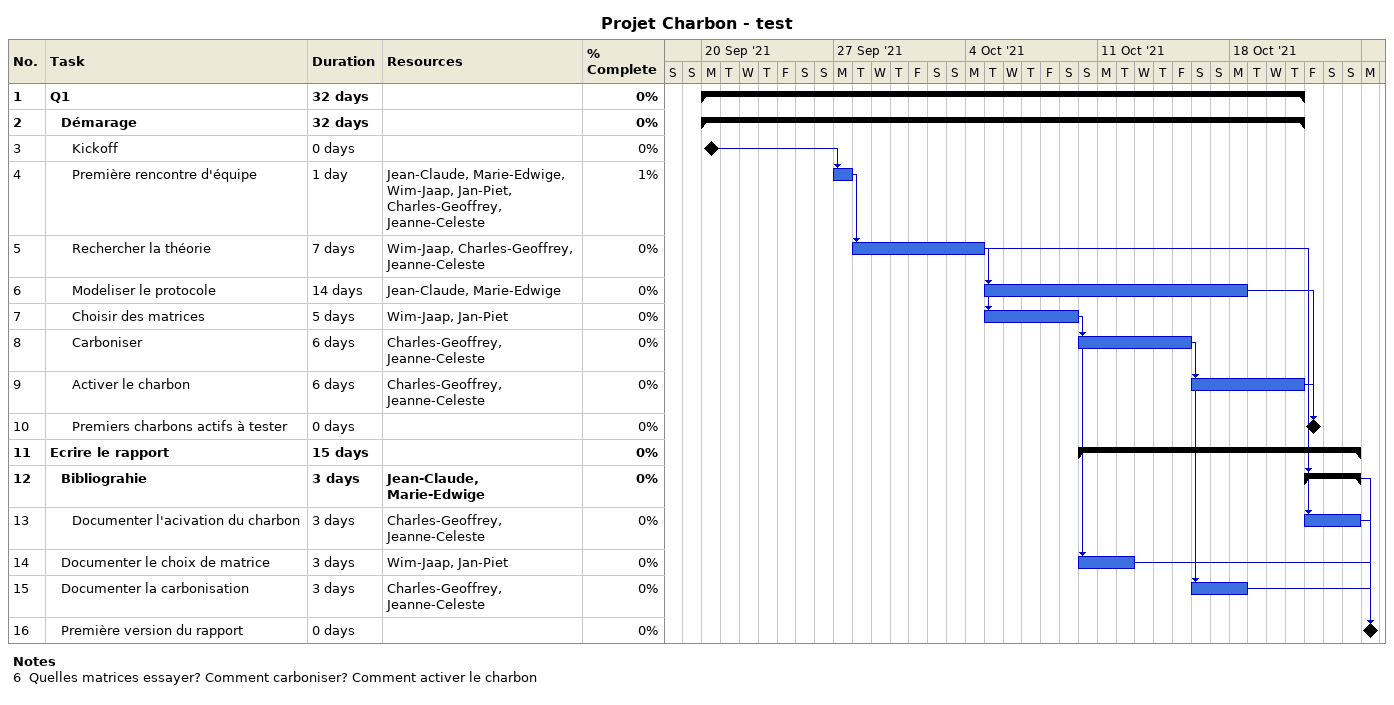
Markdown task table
Projet Charbon - test

| ID | Level | Task | Duration | Start | Finish | Predecessors | Resources | % complete |
|---|---|---|---|---|---|---|---|---|
| 1 | 1 | **Q1** | 32d | 2021-09-20 | 2021-10-21 |  |  | 0 |
| 2 | 2 | **Démarage** | 32d | 2021-09-20 | 2021-10-21 |  |  | 0 |
| 3 | 3 | Kickoff | 0d | 2021-09-20 | 2021-09-20 |  |  | 0 |
| 4 | 3 | Première rencontre d'équipe | 1d | 2021-09-27 | 2021-09-27 | 3 | Jean-Claude, Marie-Edwige, Wim-Jaap, Jan-Piet, Charles-Geoffrey, Jeanne-Celeste | 1 |
| 5 | 3 | Rechercher la théorie | 7d | 2021-09-28 | 2021-10-04 | 4 | Wim-Jaap, Charles-Geoffrey, Jeanne-Celeste | 0 |
| 6 | 3 | Modeliser le protocole | 14d | 2021-10-05 | 2021-10-18 | 5 | Jean-Claude, Marie-Edwige | 0 |
| 7 | 3 | Choisir des matrices | 5d | 2021-10-05 | 2021-10-09 | 5 | Wim-Jaap, Jan-Piet | 0 |
| 8 | 3 | Carboniser | 6d | 2021-10-10 | 2021-10-15 | 7 | Charles-Geoffrey, Jeanne-Celeste | 0 |
| 9 | 3 | Activer le charbon | 6d | 2021-10-16 | 2021-10-21 | 8 | Charles-Geoffrey, Jeanne-Celeste | 0 |
| 10 | 3 | Premiers charbons actifs à tester | 0d | 2021-10-22 | 2021-10-22 | 6, 9 |  | 0 |
| 11 | 1 | **Ecrire le rapport** | 15d | 2021-10-10 | 2021-10-24 |  |  | 0 |
| 12 | 2 | **Bibliograhie** | 3d | 2021-10-22 | 2021-10-24 | 5 | Jean-Claude, Marie-Edwige | 0 |
| 13 | 3 | Documenter l'acivation du charbon | 3d | 2021-10-22 | 2021-10-24 | 9 | Charles-Geoffrey, Jeanne-Celeste | 0 |
| 14 | 2 | Documenter le choix de matrice | 3d | 2021-10-10 | 2021-10-12 | 7 | Wim-Jaap, Jan-Piet | 0 |
| 15 | 2 | Documenter la carbonisation | 3d | 2021-10-16 | 2021-10-18 | 8 | Charles-Geoffrey, Jeanne-Celeste | 0 |
| 16 | 2 | Première version du rapport | 0d | 2021-10-25 | 2021-10-25 | 12, 13, 14, 15 |  | 0 |

Notes
- 6: Quelles matrices essayer? Comment carboniser? Comment activer le charbon
